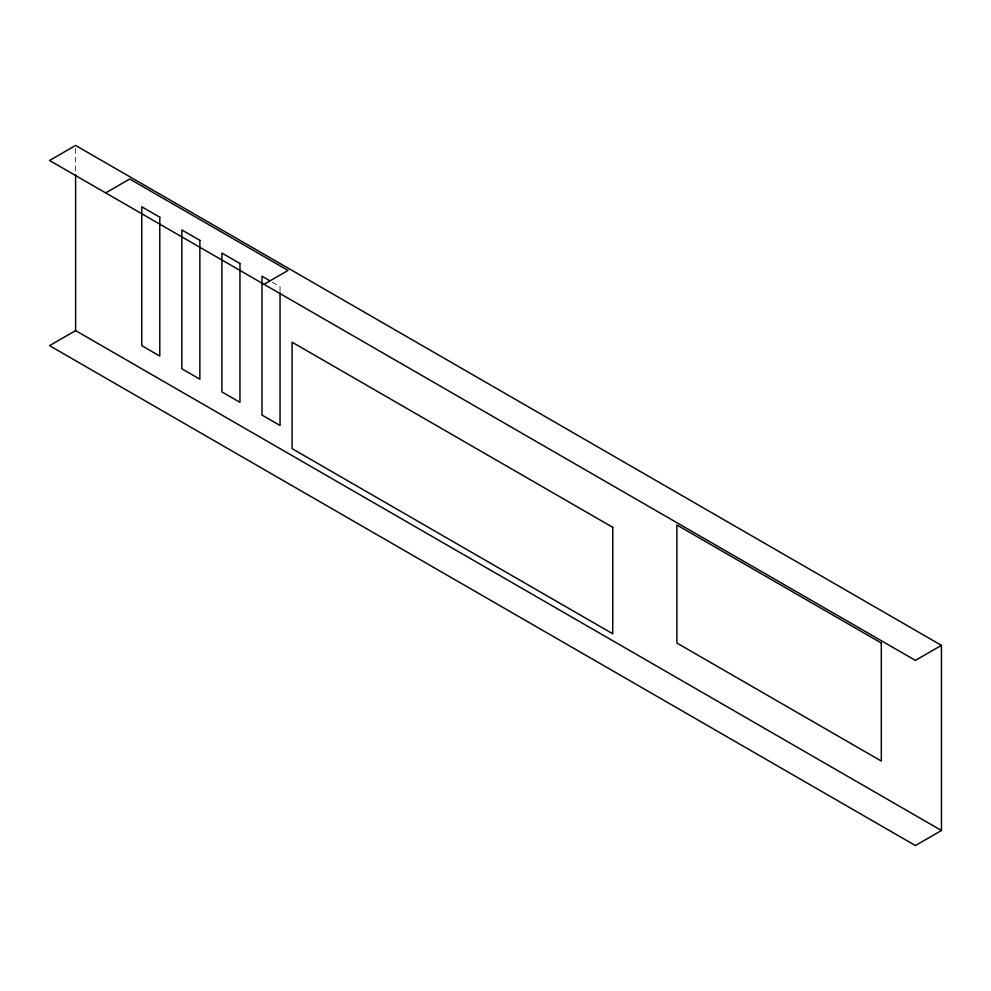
<?xml version="1.0" encoding="UTF-8"?>
<svg xmlns="http://www.w3.org/2000/svg" width="991" height="991" viewBox="0 0 991 991"><rect width="100%" height="100%" fill="white"/><g stroke="black" fill="none" stroke-linecap="round" stroke-linejoin="round"><path stroke-width="0.74" stroke-dasharray="4.96 3.72" d="M272.314 282.175L280.044 286.634L280.044 291.267M75.601 148.551L75.601 173.227"/><path stroke-width="1.49" d="M105.665 192.898L129.722 179.012L288.059 270.432L264.002 284.318M941.45 830.495L75.601 330.61L49.55 345.648L915.399 845.546L941.45 830.495L941.45 645.352L75.601 145.454L49.55 160.505L915.399 660.39L941.45 645.352M269.738 280.676L262.008 276.216L262.008 415.08L280.044 425.498L280.044 292.803M75.601 174.775L75.601 330.61M159.786 217.202L141.75 206.785L141.75 345.648L159.786 356.066L159.786 217.202M199.872 240.342L181.836 229.937L181.836 368.788L199.872 379.206L199.872 240.342M239.958 263.495L221.922 253.077L221.922 391.94L239.958 402.346L239.958 263.495M881.321 643.035L676.89 525.007L676.89 643.035L881.321 761.063L881.321 643.035M612.748 527.323L292.072 342.18L292.072 448.638L612.748 633.782L612.748 527.323"/></g></svg>
